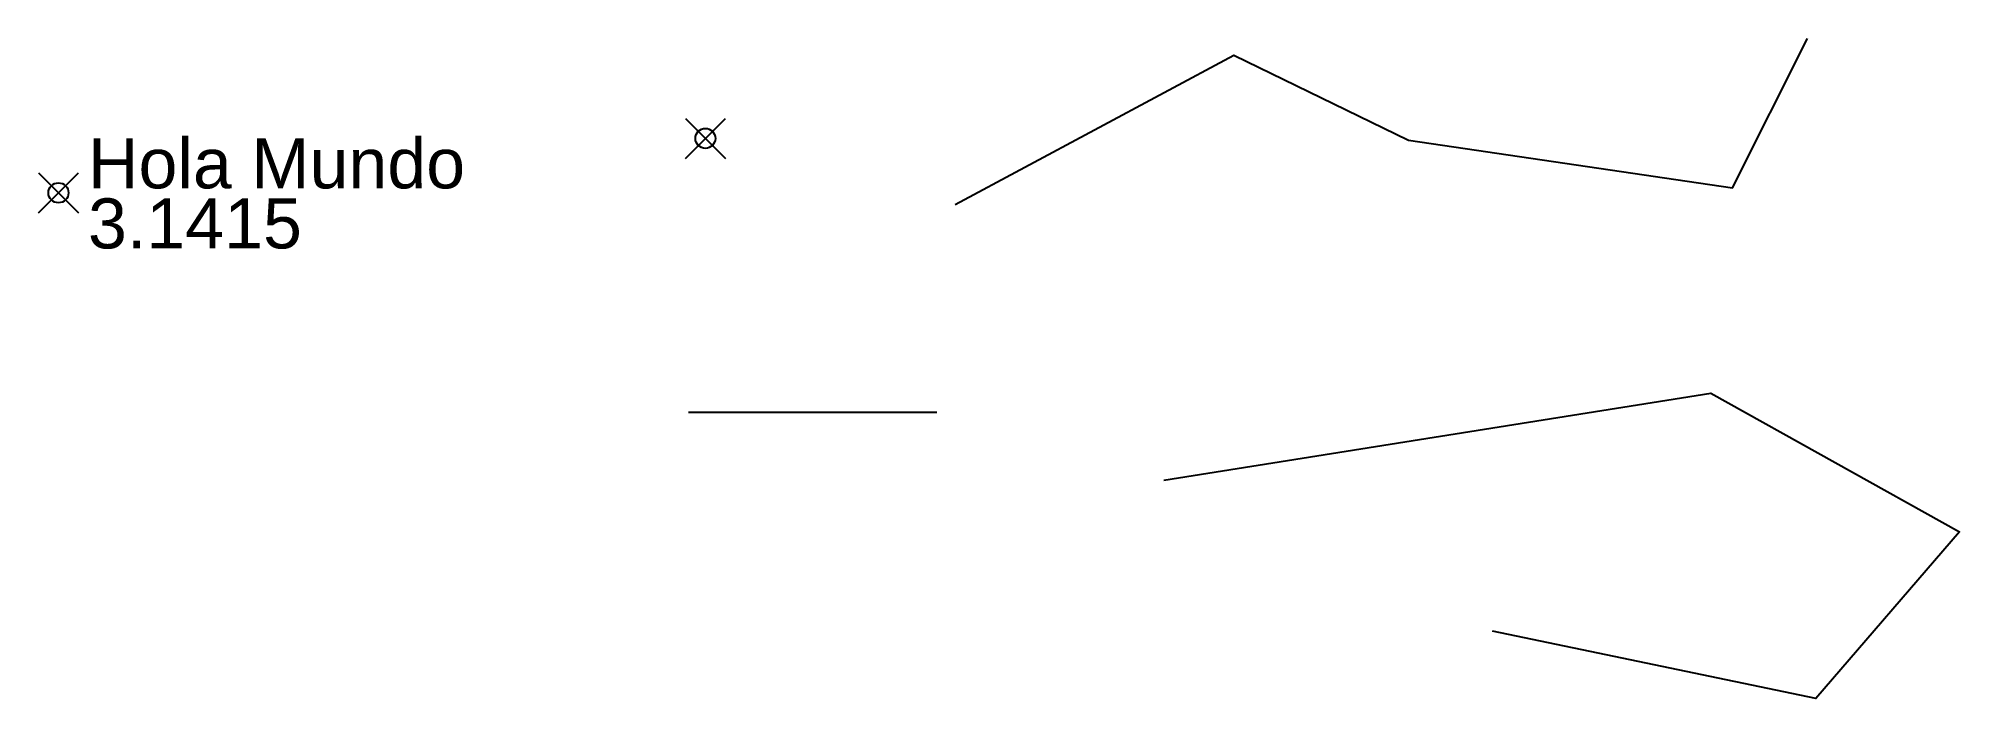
# Model space of a CAD drawing. Header units: metres. Extents: x 3872.1 to 3968, y 1157.8 to 1190.8.
import ezdxf

# ---------------------------------------------------------------- set-up
doc = ezdxf.new("R2010")
doc.units = ezdxf.units.M
doc.header["$PDMODE"] = 35
doc.styles.get("Standard").update_dxf_attribs({"font": 'arial.ttf'})

# ---------------------------------------------------------------- blocks, each defined once
blk = doc.blocks.new('Ejemplo')
blk.add_point((0, 0))
for tag, p in [('VALOR-01', (1.476, 0.222)), ('VALOR-02', (1.476, -2.778))]:
    blk.add_attdef(tag, p, '', height=2.5)
at = {"flags": 1}
blk.add_attdef('INV-VALOR-03', (1.476, -5.778), '', height=2.5, dxfattribs=at)
blk = doc.blocks.new('sin_attribs')
blk.add_point((0, 0))

msp = doc.modelspace()

# ---------------------------------------------------------------- linework, layer by layer
msp.add_line((3904.567, 1172.125), (3916.963, 1172.125))
msp.add_lwpolyline([(3928.311, 1168.726), (3955.624, 1173.069), (3968.038, 1166.155), (3960.856, 1157.824), (3944.717, 1161.192)])
msp.add_polyline3d([(3917.891, 1182.499, 10), (3931.799, 1189.961, 50), (3940.517, 1185.712, 35), (3956.708, 1183.328, 28), (3960.444, 1190.79, 90)])

# ---------------------------------------------------------------- block references
msp.add_blockref('Ejemplo', (3873.108, 1183.08)).add_auto_attribs({'VALOR-01': 'Hola Mundo', 'VALOR-02': '3.1415'})
msp.add_blockref('sin_attribs', (3905.411, 1185.799))

doc.saveas('drawing.dxf')
